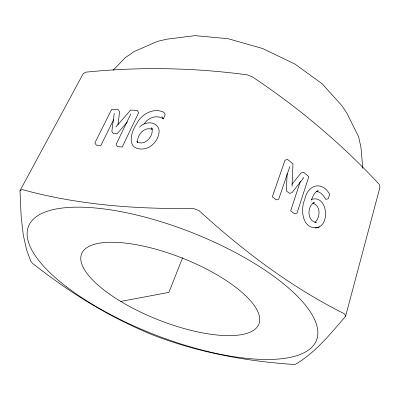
<?xml version="1.0" encoding="UTF-8"?>
<svg xmlns="http://www.w3.org/2000/svg" width="400" height="400" viewBox="0 0 400 400"><rect width="100%" height="100%" fill="white"/><g stroke="black" fill="none" stroke-linecap="round" stroke-linejoin="round"><path stroke-width="0.6" d="M292.055 186.42L292.96 163.815L287.425 159.37L285 160.235L272.32 196.855L276.28 199.875L278.735 199.14L289.82 166.61M287.12 173.625L286.385 190.92L289.55 193.375L292.01 192.63L303.75 177.735L302.765 178.05M117.97 124.8L119.6 111.78L118.14 109.555L111.73 109.275L94.825 143L96.4 145.16L100.865 145.475L113.78 119.42M114.225 113.32L111.85 131.425L113.36 133.625L117.075 133.85L127.43 121.86M345.585 316.26L380 187.135L379.19 184.28C341.295 143.56 298.56 107.595 252.25 76.795L247.06 74.82C193.485 67.655 139.205 66.63 85.43 72.21L83.105 73.845L20 190.705L21.13 216.12L23.295 235.145L26.6 249.8L30.975 261.705L33.225 263.875C69.935 292.835 109.995 317.605 153.405 335.175L157.155 336.63C200.57 352.77 246.39 361.19 292.51 364.37L295.55 364.235C315.725 352.375 330.54 333.755 345.585 316.26L344.51 313.835C291.005 287.125 243.06 250.85 199.04 210.62L193.28 208.41C135.745 209.255 77.855 204.89 22.195 189.565L20 190.705M300.32 181.46L290.66 210.85L294.52 213.795L297.01 213.12L308.835 176.57L303.43 172.225L300.975 173.03L291.87 184.355M311.44 200.19C312.745 196.61 314.185 192.075 318.2 190.78L316.71 191.215M182.66 257.62L168.895 292.385L120.745 301.425M144.32 123.72C148.18 117.57 157.02 114.42 163.285 118.87L165.23 114.6L163.88 112.305C153.545 107.185 141.385 114.185 136.625 123.825C131.46 131.185 126.22 147.805 140.065 148.97C150.28 150.025 159.315 140.275 159.13 130.395C157.54 120.985 144.895 120.915 139.59 127.14M130.77 114.085L116.07 144.47L117.59 146.66L122.225 146.99L138.645 112.64L137.235 110.38L130.615 110.095L115.93 126.93M113.175 70.225L125.02 57.885L134.18 51.555L157.305 41.445L166.63 39.21L195.075 35.63L228.04 38.7L262.475 48.46L294.935 64.055L322.23 83.85L341.965 105.78L347.06 113.52L358.685 136.95L361.005 147.715L362.8 168.435M314.855 222.615C320.305 217.83 321.15 205.9 312.99 203.315M317.63 227.485C330.79 223.715 326.825 194.155 311.27 199.495M312.84 203.02L314.335 202.6C306.845 205.99 306.98 221.53 316.325 222.38L315.32 222.63M316.265 191.5C320.775 191.495 323.77 195.9 325.805 199.385L328.3 198.685L329.645 194.26C322.13 180.635 307.655 184.59 304.8 199.35C300.17 209.29 302.295 229.34 316.885 227.665M315.11 228.095L319.405 227.055M152.12 129.345C144.3 126.225 136.64 135.265 137.63 142.645M137.585 142.73L136.71 141.4C144.325 147.235 154.84 135.315 151.62 127.79L152.46 129.145M161.925 116.58L163.285 118.87M66.235 286.63A154.85 54.33 21.6 0 0 311.52 347.565A154.85 54.33 21.6 0 0 139.7 215.765A154.85 54.33 21.6 0 0 66.235 286.63M109.295 293.95A95.345 33.115 21.6 0 0 257.465 326.655A95.345 33.115 21.6 0 0 144.015 246.25A95.345 33.115 21.6 0 0 109.295 293.95"/></g></svg>
